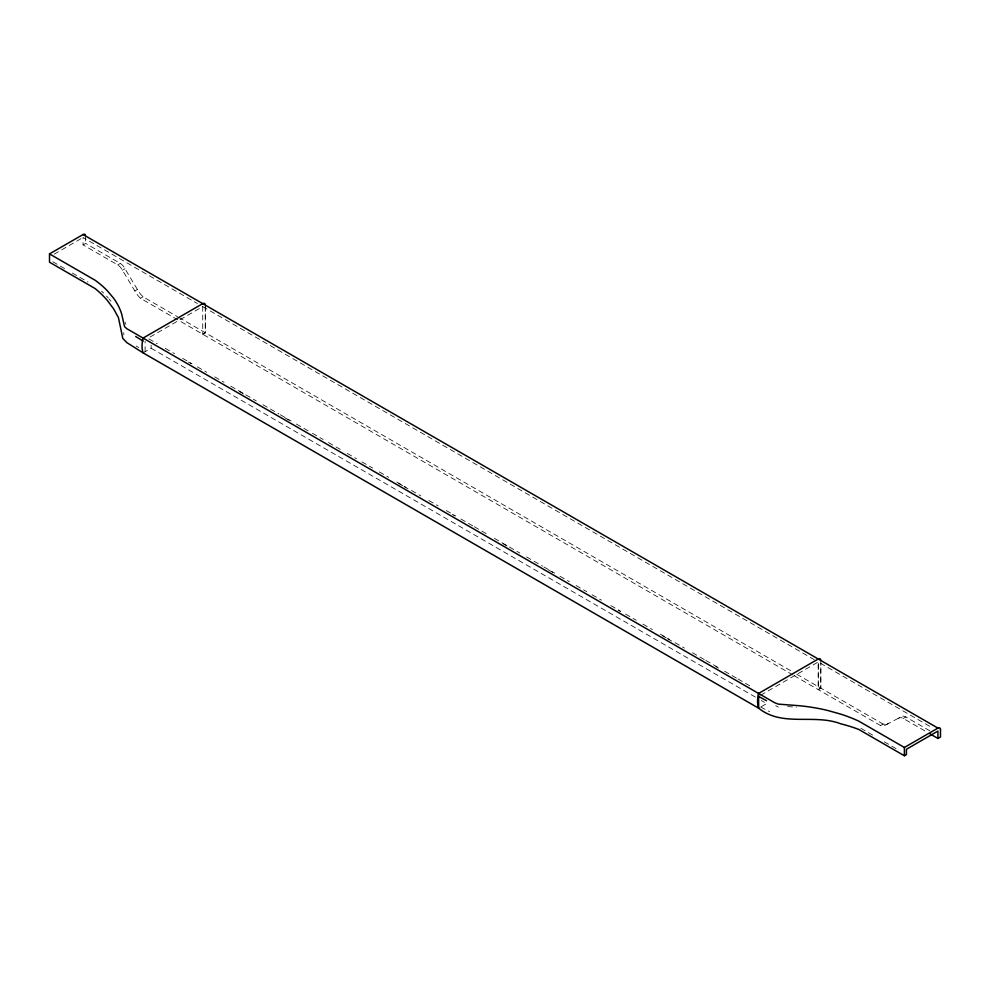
<?xml version="1.0" encoding="UTF-8"?>
<svg xmlns="http://www.w3.org/2000/svg" width="990" height="990" viewBox="0 0 990 990"><rect width="100%" height="100%" fill="white"/><g stroke="black" fill="none" stroke-linecap="round" stroke-linejoin="round"><path stroke-width="0.74" stroke-dasharray="4.95 3.71" d="M792.829 674.92L140.493 298.287A17.931 10.358 60 0 1 134.85 290.961L122.438 270.196A8.712 5.024 60 0 0 117.699 264.899L83.061 244.889L83.061 237.501L197.418 303.534M145.109 351.673L145.109 341.34M205.301 306.653L205.301 332.751L202.74 334.236L202.74 306.603L147.857 338.283L157.224 343.691M205.301 305.118L205.289 332.751L202.74 334.224M820.821 660.491L820.809 688.112L818.247 689.597L818.26 661.963L931.293 727.229M143.142 352.848L151.111 348.22L151.111 345.151M761.31 706.674L766.619 703.593L761.273 700.499M54.178 254.183L83.061 237.501M83.061 244.889L85.61 243.416L120.26 263.427A8.712 5.024 60 0 1 124.988 268.723L137.4 289.488A17.931 10.358 60 0 0 143.055 296.814L177.482 316.701M117.699 264.899L120.26 263.427M122.438 270.196L125 268.723M134.85 290.961L137.4 289.488M140.493 298.287L143.055 296.814M760.629 695.24L818.26 661.963L818.247 689.597L820.809 688.112L820.821 663.56M880.494 725.534L883.055 724.049A17.931 10.358 60 0 0 888.698 723.245L886.149 724.717A17.931 10.358 60 0 1 880.494 725.534L794.166 675.7M929.833 730.83L905.85 716.97A8.712 5.024 60 0 0 901.11 716.81L898.561 718.282A8.712 5.024 60 0 1 903.288 718.455L927.284 732.303M903.288 718.455L905.85 716.97M886.149 724.717L901.11 716.81M787.582 706.588L796.591 707.169M760.642 707.046L769.589 711.686M775.702 705.672L778.338 707.095M202.74 306.603L814.238 659.649M178.806 317.456L791.381 671.121M796.727 674.215L883.055 724.049M52.854 261.781L64.573 268.55M72.381 273.054L88.011 282.076M860.855 728.269L872.574 735.038M884.293 741.807L898.611 750.074M165.256 348.332L174.624 353.739M182.655 358.368L192.011 363.775M197.369 366.869L206.737 372.277M214.768 376.905L224.136 382.313M230.819 386.187L256.249 400.863M262.932 404.724L278.994 413.993M280.331 414.761L291.035 420.948M296.381 424.042L311.108 432.531M312.444 433.311L323.148 439.486M328.494 442.579L340.548 449.534M347.23 453.395L356.598 458.803M361.956 461.885L372.661 468.072M379.343 471.933L388.711 477.341M396.743 481.982L406.11 487.389M411.456 490.471L420.824 495.879M428.856 500.519L438.224 505.927M446.255 510.555L455.623 515.963M460.969 519.057L473.01 526.012M474.346 526.779L487.736 534.513M494.418 538.374L519.849 553.051M526.532 556.912L542.594 566.181M543.931 566.961L554.635 573.136M559.994 576.23L569.349 581.637M576.044 585.498L586.748 591.673M592.107 594.767L601.475 600.175M610.83 605.583L620.198 610.991M625.556 614.085L636.261 620.26M642.943 624.121L652.311 629.529M660.342 634.169L669.71 639.577M675.069 642.659L684.424 648.066M692.455 652.707L704.496 659.662M705.833 660.429L719.223 668.151M724.569 671.245L736.61 678.199M737.958 678.967L751.336 686.701M188.57 362.167L191.243 363.714M239.419 391.52L243.429 393.834M284.91 417.792L290.268 420.874M398.648 483.454L402.67 485.768M404.007 486.548L408.016 488.862M452.17 514.355L454.856 515.901M503.019 543.708L507.041 546.034M548.522 569.98L553.868 573.074M618.094 610.149L620.767 611.696M662.248 635.642L666.27 637.956M667.607 638.736L671.616 641.05M715.782 666.542L718.455 668.089M151.111 348.22L755.915 697.405M136.15 345.968L138.711 347.601M109.296 299.141L110.967 301.232M125.136 322.22L125.458 324.312M123.738 332.702L123.849 334.905M85.61 235.979L85.61 243.416M101.525 291.134A130.222 82.974 2 0 1 103.591 293.089M106.536 296.072A130.222 82.974 2 0 1 108.393 298.101"/><path stroke-width="1.49" d="M85.487 235.187A3.626 2.091 -60 0 0 83.061 234.543L49.5 253.898L49.5 262.202L95.077 288.523A130.222 82.974 2 0 1 107.242 300.317L113.59 308.793L118.441 317.629L122.809 338.444L126.906 342.664L143.055 352.848L758.662 708.209C782.508 727.365 813.904 713.481 840.77 723.814A130.222 72.109 -5.2 0 1 858.8 729.457L904.39 755.766L906.432 754.59L906.432 749.257L937.938 731.066L937.938 738.453L929.944 733.837M904.39 755.766L904.39 747.462L858.8 721.153A129.801 74.943 0 0 0 840.77 714.137L827.727 710.474A129.591 74.819 0 0 0 799.932 705.771L778.437 704.138L774.749 702.776L126.906 328.742L124.567 326.675L121.721 314.201A129.591 74.819 0 0 0 113.578 298.163L107.229 290.627A129.801 74.943 0 0 0 95.077 280.219L49.5 253.898M940.5 729.593L940.5 736.981L937.938 738.453M143.067 338.085L202.74 303.645A3.626 2.091 -60 0 1 205.215 304.4M758.662 693.408A27.176 15.691 -60 0 0 758.662 708.209L758.587 693.446L818.26 659.006A3.626 2.091 -60 0 1 820.735 659.773M904.39 747.462L937.938 728.108A3.626 2.091 -60 0 1 940.376 728.751L940.488 729.543M758.587 696.416L766.483 700.685M83.061 234.543L937.938 728.108M135.667 336.489L143.067 341.055M143.142 352.848A27.176 15.691 -60 0 1 143.142 338.036"/></g></svg>
